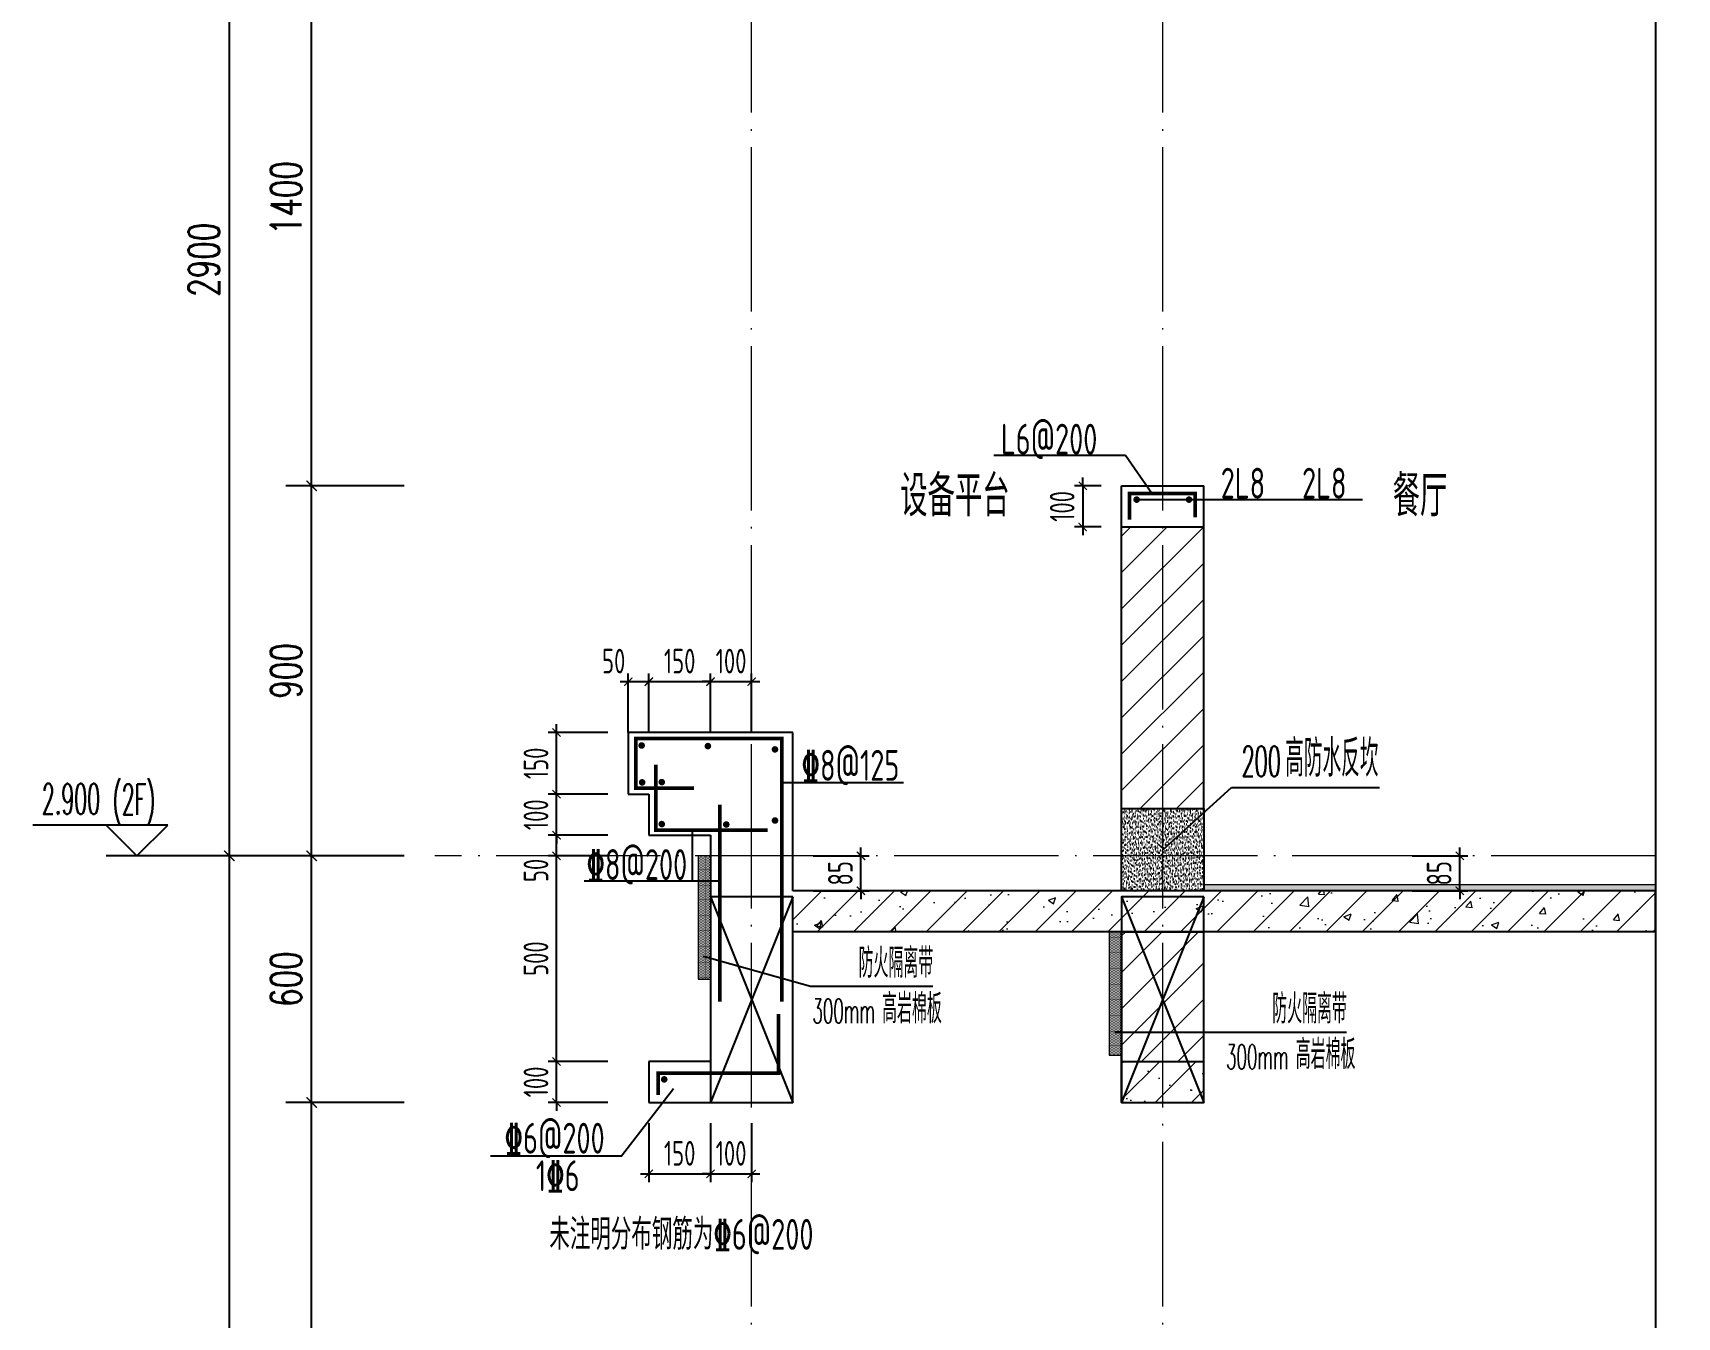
# Model space of a CAD drawing. Extents: x -1058961 to 23600, y -449123 to 2751847.
# Drawn here: x -32211 to -28212, y -31125 to -28001 of the extents above; entities that cross this region are included whole.
import ezdxf

# ---------------------------------------------------------------- set-up
doc = ezdxf.new("R2010")
doc.units = 0
doc.header["$LTSCALE"] = 1000
doc.linetypes.add('DOTE', pattern=[2.4200000000000004, 2, -0.2, 0.02, -0.2])
doc.layers.get('0').update_dxf_attribs({"linetype": 'CONTINUOUS'})
doc.layers.get('DEFPOINTS').update_dxf_attribs({"linetype": 'CONTINUOUS'})
for name, color, linetype in [('DIM', 2, 'CONTINUOUS'), ('DIM_ELEV', 3, 'CONTINUOUS'), ('DIM_IDEN', 67, 'CONTINUOUS'), ('DIM_SYMB', 3, 'CONTINUOUS'), ('PUB_DIM', 3, 'CONTINUOUS'), ('PUB_TEXT', 2, 'CONTINUOUS'), ('REIN', 6, 'CONTINUOUS'), ('S-大样-砼线', 7, 'CONTINUOUS'), ('S-引出线', 40, 'CONTINUOUS'), ('TEXT', 2, 'CONTINUOUS'), ('WALL', 5, 'CONTINUOUS'), ('立面-看线', 251, 'CONTINUOUS')]:
    doc.layers.add(name, color=color, linetype=linetype)
for name, color, linetype, lineweight in [('DOTE', 19, 'DOTE', 9), ('PUB_HATCH', 8, 'CONTINUOUS', 9), ('内粉刷', 37, 'CONTINUOUS', 9)]:
    doc.layers.add(name, color=color, linetype=linetype, lineweight=lineweight)
doc.styles.add('_TCH_DIM', font='SIMPLEX.shx', dxfattribs={"width": 0.7, "bigfont": 'GBCBIG.shx'})
doc.styles.add('_TCH_DIM_T3', font='SIMPLEX', dxfattribs={"width": 0.7058823529411765, "bigfont": 'GBCBIG'})
doc.styles.add('DIM_FONT_T3', font='SIMPLEX', dxfattribs={"width": 0.7058823529411765, "bigfont": 'GBCBIG'})
doc.styles.add('TSSD_DIMENSION', font='Tssdeng.shx', dxfattribs={"width": 0.7, "bigfont": 'tssdchn.shx'})
doc.styles.add('TSSD_REIN', font='tssdeng.shx', dxfattribs={"width": 0.7, "height": 300, "bigfont": 'tssdchn.shx'})
doc.styles.add('w', font='tssdeng.shx', dxfattribs={"width": 0.8, "bigfont": 'tssdchn.shx'})
doc.dimstyles.new('_TCH_ARCH&&25', dxfattribs={"dimtxt": 74.375, "dimasz": 25, "dimexe": 62.5, "dimexo": 75, "dimgap": 25, "dimtad": 1, "dimdec": 0, "dimzin": 0, "dimdsep": 46, "dimtxsty": '_TCH_DIM_T3', "dimblk": 'ARCHTICK', "dimcen": 0.09, "dimclrt": 7, "dimazin": 0, "dimtfac": 1, "dimtdec": 0, "dimtix": 1, "dimtmove": 2, "dimatfit": 3, "dimldrblk": 'ARCHTICK', "dimfxl": 0, "dimtolj": 1, "dimtzin": 0, "dimarcsym": 0})
doc.dimstyles.new('TSSD_20_20', dxfattribs={"dimtxt": 60, "dimasz": 20, "dimexe": 20, "dimexo": 50, "dimgap": 20, "dimtad": 1, "dimdec": 0, "dimzin": 0, "dimdsep": 46, "dimtxsty": 'TSSD_DIMENSION', "dimblk": 'ARCHTICK', "dimblk1": 'ARCHTICK', "dimblk2": 'ARCHTICK', "dimcen": 0, "dimdle": 20, "dimclrt": 7, "dimadec": 0, "dimazin": 0, "dimtfac": 1, "dimtdec": 0, "dimtix": 1, "dimtmove": 2, "dimatfit": 3, "dimfxl": 0, "dimtolj": 1, "dimtzin": 0, "dimarcsym": 0})
pattern_1 = [(45, (-668291.0864030174, 135584.7881318826), (-44.19419150182874, 44.19419150182875), [])]
pattern_2 = [(45, (-668291.0864030174, 135539.9102943825), (-44.19417382415921, 44.19417382415922), []), (49.99999999999999, (-668291.0864030174, 135539.9102943825), (179.3150456501884, -15.68803374564878), [18.75, -206.25]), (355, (-668291.0864030174, 135539.9102943825), (-34.68783340325, 188.048033425003), [15, -165]), (100.4514, (-668276.1434830175, 135538.6029593826), (144.6273454285054, 172.3598855152384), [15.9350475, -175.285528]), (46.18420000000002, (-668291.0864030174, 135589.9102943825), (266.8102621564111, -41.37975358225452), [28.12499999999996, -309.3749999999993]), (96.6356, (-668268.8522167674, 135586.4619676325), (233.6656763871758, 243.5294677251104), [23.902572, -262.92825]), (351.1842, (-668291.0864030174, 135589.9102943825), (233.6654862834068, 243.5296502313311), [22.5, -247.5]), (21, (-668266.0864030174, 135577.4102943825), (149.2267630296154, -100.6547226663347), [18.75, -206.25]), (326.0000000000001, (-668266.0864030174, 135577.4102943825), (60.82883298039543, 181.2875112617133), [15, -165]), (71.4514, (-668253.6508447673, 135569.0223928826), (210.0556571453725, 80.6326241774881), [15.9350475, -175.285528]), (37.50000000000001, (-668291.0864030174, 135539.9102943825), (3.039963829322667, 83.22346345782788), [0, -163, 0, -167.5, 0, -165.625]), (7.499999999999999, (-668291.0864030174, 135539.9102943825), (65.76738436053715, 98.60292797059006), [0, -95.5, 0, -159.25, 0, -63.125]), (327.5, (-668346.8364030174, 135539.9102943825), (133.4556090431022, -5.638717933594939), [0, -62.5, 0, -195, 0, -258.75]), (317.5, (-668371.8364030174, 135539.9102943825), (145.7965423355966, 25.02624558307943), [0, -81.25, 0, -129.5, 0, -183.75])]

# ---------------------------------------------------------------- blocks, each defined once
blk = doc.blocks.new('VDVDXAXFSFFX')
at = {"layer": 'PUB_HATCH'}
h = blk.add_hatch(dxfattribs=at)
h.set_pattern_fill('DOTS', color=251, scale=2, style=0)
h.set_pattern_definition([(0, (924712.4965232481, -148185.5928938247), (1.5875, 3.175), [0, -3.175])])
h.paths.add_polyline_path([(924682.496528509, -148185.5928938247), (924712.4965288265, -148185.5928938247), (924712.4965296196, -147935.5928918117), (924712.4965296126, -147885.5928918776), (924712.4965232481, -147885.5928918157), (924712.4965232481, -147885.5928938247), (924682.496528509, -147885.5928938247)])
at = {"layer": 'DIM_IDEN', "color": 5}
for p, q in [((924695.4944669578, -148129.2886519908), (924955.5658560492, -148202.8897275763)), ((924955.5658560492, -148202.8897275763), (925253.409062462, -148202.8897275763))]:
    blk.add_line(p, q, dxfattribs=at)
at = {"layer": 'PUB_HATCH', "color": 5}
blk.add_lwpolyline([(924712.4965232481, -147885.5928938247), (924682.496528509, -147885.5928938247), (924682.496528509, -148185.5928938247), (924712.4965232481, -148185.5928938247)], close=True, dxfattribs=at)
at = {"layer": 'PUB_TEXT', "style": 'DIM_FONT_T3', "width": 0.7058823529411765}
blk.add_text('防火隔离带', height=71.48936170212767, dxfattribs=at).set_placement((925072.609312775, -148181.8897275763))
at = {"layer": 'PUB_TEXT', "color": 5, "style": 'DIM_FONT_T3'}
for s, height, width, p in [('300mm', 59.5, 0.4982698961937717, (924960.3522060211, -148292.9097275763)), ('高岩棉板', 71.48936170212767, 0.7058823529411765, (925129.763970727, -148292.9097275763))]:
    blk.add_text(s, height=height, dxfattribs=dict(at, width=width)).set_placement(p)
blk = doc.blocks.new('A$C1F6240CC')
at = {"layer": 'PUB_HATCH'}
h = blk.add_hatch(dxfattribs=at)
h.set_pattern_fill('DOTS', color=251, scale=2, style=0)
h.set_pattern_definition([(0, (-1.955777406692505e-08, -299.9999999983702), (1.5875, 3.175), [0, -3.175])])
h.paths.add_polyline_path([(-29.99999475874938, -299.999999998312), (5.558831617236137e-06, -299.9999999983702), (6.351852789521217e-06, -49.99999798531644), (6.344867870211601e-06, 1.948734279721975e-06), (-1.955777406692505e-08, 2.010667230933905e-06), (-1.955777406692505e-08, 1.688022166490555e-09), (-29.99999475874938, 1.688022166490555e-09)])
at = {"layer": 'DIM_IDEN', "color": 5}
for p, q in [((-17.00205630995333, -243.6957581644529), (275.1374033376342, -243.6957581644529)), ((275.1374033376342, -243.6957581644529), (546.9959839678602, -243.6957581644529))]:
    blk.add_line(p, q, dxfattribs=at)
at = {"layer": 'PUB_HATCH', "color": 5}
blk.add_lwpolyline([(-1.955777406692505e-08, 1.629814505577087e-09), (-29.99999475874938, 1.629814505577087e-09), (-29.99999475874938, -299.9999999983702), (-1.955777406692505e-08, -299.9999999983702)], close=True, dxfattribs=at)
at = {"layer": 'PUB_TEXT', "style": 'DIM_FONT_T3', "width": 0.7058823529411765}
blk.add_text('防火隔离带', height=71.48936170212767, dxfattribs=at).set_placement((366.1962342807512, -222.6957581644529))
at = {"layer": 'PUB_TEXT', "color": 5, "style": 'DIM_FONT_T3'}
for s, height, width, p in [('300mm', 59.5, 0.4982698961937717, (253.9391275269252, -333.7157581644528)), ('高岩棉板', 71.48936170212767, 0.7058823529411765, (423.3508922328077, -333.7157581644528))]:
    blk.add_text(s, height=height, dxfattribs=dict(at, width=width)).set_placement(p)
blk = doc.blocks.new('_ArchTick')
at = {"color": 0, "linetype": 'ByBlock', "const_width": 0.15}
blk.add_lwpolyline([(-0.5, -0.5), (0.5, 0.5)], dxfattribs=at)
blk = doc.blocks.new('*D2367')
at = {"layer": 'DEFPOINTS', "color": 0}
for p in [(-30362.90854007297, -30003.12161310576), (-30196.94865498145, -30003.12161310576), (-30362.90854007297, -30088.12161294121)]:
    blk.add_point(p, dxfattribs=at)
at = {"layer": 'DIM', "color": 0, "lineweight": -2}
for p, q in [((-30196.94865498145, -30003.12161310576), (-30196.94865498145, -29983.12161310576)), ((-30312.90854007297, -30003.12161310576), (-30176.94865498145, -30003.12161310576)), ((-30196.94865498145, -30088.12161294121), (-30196.94865498145, -30003.12161310576)), ((-30312.90854007297, -30088.12161294121), (-30176.94865498145, -30088.12161294121)), ((-30196.94865498145, -30088.12161294121), (-30196.94865498145, -30108.12161294121))]:
    blk.add_line(p, q, dxfattribs=at)
at = {"layer": 'DIM', "color": 0, "lineweight": -2, "xscale": 20, "yscale": 20, "zscale": 20}
for p, rotation in [((-30196.94865498145, -30003.12161310576), 270), ((-30196.94865498145, -30088.12161294121), 90)]:
    blk.add_blockref('_ArchTick', p, dxfattribs=dict(at, rotation=rotation))
at = {"layer": 'DIM', "color": 7, "insert": (-30246.94865498144, -30045.62161302349), "char_height": 60, "attachment_point": 5, "rotation": 90, "style": 'TSSD_DIMENSION'}
blk.add_mtext('\\A1;85', dxfattribs=at)
blk = doc.blocks.new('*D2368')
at = {"layer": 'DEFPOINTS', "color": 0}
for p in [(-28906.60511813255, -30003.12163326179), (-28740.64523226838, -30003.12163326179), (-28906.60511813255, -30088.12160654849)]:
    blk.add_point(p, dxfattribs=at)
at = {"layer": 'DIM', "color": 0, "lineweight": -2}
for p, q in [((-28740.64523226838, -30003.12163326179), (-28740.64523226838, -29983.12163326179)), ((-28856.60511813255, -30003.12163326179), (-28720.64523226838, -30003.12163326179)), ((-28740.64523226838, -30088.12160654849), (-28740.64523226838, -30003.12163326179)), ((-28856.60511813255, -30088.12160654849), (-28720.64523226838, -30088.12160654849)), ((-28740.64523226838, -30088.12160654849), (-28740.64523226838, -30108.12160654849))]:
    blk.add_line(p, q, dxfattribs=at)
at = {"layer": 'DIM', "color": 0, "lineweight": -2, "xscale": 20, "yscale": 20, "zscale": 20}
for p, rotation in [((-28740.64523226838, -30003.12163326179), 270), ((-28740.64523226838, -30088.12160654849), 90)]:
    blk.add_blockref('_ArchTick', p, dxfattribs=dict(at, rotation=rotation))
at = {"layer": 'DIM', "color": 7, "insert": (-28790.64523226837, -30045.62161990515), "char_height": 60, "attachment_point": 5, "rotation": 90, "style": 'TSSD_DIMENSION'}
blk.add_mtext('\\A1;85', dxfattribs=at)
blk = doc.blocks.new('*D2374')
at = {"layer": 'DEFPOINTS', "color": 0}
for p in [(-30712.90846915916, -29579.41106051131), (-30762.90855926694, -29753.12175046257), (-30712.90846915916, -29753.12175046158)]:
    blk.add_point(p, dxfattribs=at)
at = {"layer": 'DIM', "color": 0, "lineweight": -2}
for p, q in [((-30782.90855926694, -29579.41106051131), (-30692.90846915916, -29579.41106051131)), ((-30762.90855926694, -29703.12175046257), (-30762.90855926694, -29559.41106051131)), ((-30712.90846915916, -29703.12175046158), (-30712.90846915916, -29559.41106051131))]:
    blk.add_line(p, q, dxfattribs=at)
at = {"layer": 'DIM', "color": 0, "lineweight": -2, "xscale": 20, "yscale": 20, "zscale": 20, "rotation": 180}
blk.add_blockref('_ArchTick', (-30762.90855926694, -29579.41106051131), dxfattribs=at)
at = {"layer": 'DIM', "color": 0, "lineweight": -2, "xscale": 20, "yscale": 20, "zscale": 20}
blk.add_blockref('_ArchTick', (-30712.90846915916, -29579.41106051131), dxfattribs=at)
at = {"layer": 'DIM', "color": 7, "insert": (-30798.37009772848, -29529.41106051131), "char_height": 60, "attachment_point": 5, "style": 'TSSD_DIMENSION'}
blk.add_mtext('\\A1;50', dxfattribs=at)
blk = doc.blocks.new('*D2375')
at = {"layer": 'DEFPOINTS', "color": 0}
for p in [(-30562.9084691297, -29579.41106050945), (-30712.90846915927, -29753.12175046158), (-30562.9084691297, -29753.12175045878)]:
    blk.add_point(p, dxfattribs=at)
at = {"layer": 'DIM', "color": 0, "lineweight": -2}
for p, q in [((-30732.90846915927, -29579.41106050945), (-30542.9084691297, -29579.41106050945)), ((-30712.90846915927, -29703.12175046158), (-30712.90846915927, -29559.41106050945)), ((-30562.9084691297, -29703.12175045878), (-30562.9084691297, -29559.41106050945))]:
    blk.add_line(p, q, dxfattribs=at)
at = {"layer": 'DIM', "color": 0, "lineweight": -2, "xscale": 20, "yscale": 20, "zscale": 20, "rotation": 180}
blk.add_blockref('_ArchTick', (-30712.90846915927, -29579.41106050945), dxfattribs=at)
at = {"layer": 'DIM', "color": 0, "lineweight": -2, "xscale": 20, "yscale": 20, "zscale": 20}
blk.add_blockref('_ArchTick', (-30562.9084691297, -29579.41106050945), dxfattribs=at)
at = {"layer": 'DIM', "color": 7, "insert": (-30637.90846914449, -29529.41106050945), "char_height": 60, "attachment_point": 5, "style": 'TSSD_DIMENSION'}
blk.add_mtext('\\A1;150', dxfattribs=at)
blk = doc.blocks.new('*D2376')
at = {"layer": 'DEFPOINTS', "color": 0}
for p in [(-30462.90847580729, -29579.41106050706), (-30562.9084691297, -29753.12175045878), (-30462.90847580729, -29753.12175045686)]:
    blk.add_point(p, dxfattribs=at)
at = {"layer": 'DIM', "color": 0, "lineweight": -2}
for p, q in [((-30562.9084691297, -29579.41106050706), (-30582.9084691297, -29579.41106050706)), ((-30562.9084691297, -29703.12175045878), (-30562.9084691297, -29559.41106050706)), ((-30562.9084691297, -29579.41106050706), (-30462.90847580729, -29579.41106050706)), ((-30462.90847580729, -29703.12175045686), (-30462.90847580729, -29559.41106050706)), ((-30462.90847580729, -29579.41106050706), (-30442.90847580729, -29579.41106050706))]:
    blk.add_line(p, q, dxfattribs=at)
at = {"layer": 'DIM', "color": 0, "lineweight": -2, "xscale": 20, "yscale": 20, "zscale": 20}
blk.add_blockref('_ArchTick', (-30562.9084691297, -29579.41106050706), dxfattribs=at)
at = {"layer": 'DIM', "color": 0, "lineweight": -2, "xscale": 20, "yscale": 20, "zscale": 20, "rotation": 180}
blk.add_blockref('_ArchTick', (-30462.90847580729, -29579.41106050706), dxfattribs=at)
at = {"layer": 'DIM', "color": 7, "insert": (-30512.90847246849, -29529.41106050706), "char_height": 60, "attachment_point": 5, "style": 'TSSD_DIMENSION'}
blk.add_mtext('\\A1;100', dxfattribs=at)
blk = doc.blocks.new('*D2377')
at = {"layer": 'DEFPOINTS', "color": 0}
for p in [(-30712.90827388573, -30603.12175045855), (-30562.90827388724, -30603.1217504614), (-30562.90827388724, -30776.83244041452)]:
    blk.add_point(p, dxfattribs=at)
at = {"layer": 'DIM', "color": 0, "lineweight": -2}
for p, q in [((-30712.90827388573, -30653.12175045855), (-30712.90827388573, -30796.83244041452)), ((-30562.90827388724, -30653.1217504614), (-30562.90827388724, -30796.83244041452)), ((-30732.90827388573, -30776.83244041452), (-30542.90827388724, -30776.83244041452))]:
    blk.add_line(p, q, dxfattribs=at)
at = {"layer": 'DIM', "color": 0, "lineweight": -2, "xscale": 20, "yscale": 20, "zscale": 20, "rotation": 180}
blk.add_blockref('_ArchTick', (-30712.90827388573, -30776.83244041452), dxfattribs=at)
at = {"layer": 'DIM', "color": 0, "lineweight": -2, "xscale": 20, "yscale": 20, "zscale": 20}
blk.add_blockref('_ArchTick', (-30562.90827388724, -30776.83244041452), dxfattribs=at)
at = {"layer": 'DIM', "color": 7, "insert": (-30637.90827388648, -30726.83244041452), "char_height": 60, "attachment_point": 5, "style": 'TSSD_DIMENSION'}
blk.add_mtext('\\A1;150', dxfattribs=at)
blk = doc.blocks.new('*D2378')
at = {"layer": 'DEFPOINTS', "color": 0}
for p in [(-30562.90827388712, -30603.1217504614), (-30462.90828056447, -30603.12175046332), (-30462.90828056447, -30776.83244041691)]:
    blk.add_point(p, dxfattribs=at)
at = {"layer": 'DIM', "color": 0, "lineweight": -2}
for p, q in [((-30562.90827388712, -30653.1217504614), (-30562.90827388712, -30796.83244041691)), ((-30462.90828056447, -30653.12175046332), (-30462.90828056447, -30796.83244041691)), ((-30562.90827388712, -30776.83244041691), (-30582.90827388712, -30776.83244041691)), ((-30562.90827388712, -30776.83244041691), (-30462.90828056447, -30776.83244041691)), ((-30462.90828056447, -30776.83244041691), (-30442.90828056447, -30776.83244041691))]:
    blk.add_line(p, q, dxfattribs=at)
at = {"layer": 'DIM', "color": 0, "lineweight": -2, "xscale": 20, "yscale": 20, "zscale": 20}
blk.add_blockref('_ArchTick', (-30562.90827388712, -30776.83244041691), dxfattribs=at)
at = {"layer": 'DIM', "color": 0, "lineweight": -2, "xscale": 20, "yscale": 20, "zscale": 20, "rotation": 180}
blk.add_blockref('_ArchTick', (-30462.90828056447, -30776.83244041691), dxfattribs=at)
at = {"layer": 'DIM', "color": 7, "insert": (-30512.9082772258, -30726.83244041691), "char_height": 60, "attachment_point": 5, "style": 'TSSD_DIMENSION'}
blk.add_mtext('\\A1;100', dxfattribs=at)
blk = doc.blocks.new('*D2379')
at = {"layer": 'DEFPOINTS', "color": 0}
for p in [(-30937.5193257163, -29703.12175046251), (-30762.90855926706, -29703.12175046251), (-30762.90855926706, -29853.12175046257)]:
    blk.add_point(p, dxfattribs=at)
at = {"layer": 'DIM', "color": 0, "lineweight": -2}
for p, q in [((-30812.90855926706, -29703.12175046251), (-30957.5193257163, -29703.12175046251)), ((-30937.5193257163, -29873.12175046257), (-30937.5193257163, -29683.12175046251)), ((-30812.90855926706, -29853.12175046257), (-30957.5193257163, -29853.12175046257))]:
    blk.add_line(p, q, dxfattribs=at)
at = {"layer": 'DIM', "color": 0, "lineweight": -2, "xscale": 20, "yscale": 20, "zscale": 20}
for p, rotation in [((-30937.5193257163, -29703.12175046251), 90), ((-30937.5193257163, -29853.12175046257), 270)]:
    blk.add_blockref('_ArchTick', p, dxfattribs=dict(at, rotation=rotation))
at = {"layer": 'DIM', "color": 7, "insert": (-30987.5193257163, -29778.12175046254), "char_height": 60, "attachment_point": 5, "rotation": 90, "style": 'TSSD_DIMENSION'}
blk.add_mtext('\\A1;150', dxfattribs=at)
blk = doc.blocks.new('*D2380')
at = {"layer": 'DEFPOINTS', "color": 0}
for p in [(-30937.5193257163, -29853.12175046257), (-30762.90855926706, -29853.12175046257), (-30762.90855926706, -29953.12175046257)]:
    blk.add_point(p, dxfattribs=at)
at = {"layer": 'DIM', "color": 0, "lineweight": -2}
for p, q in [((-30937.5193257163, -29853.12175046257), (-30937.5193257163, -29833.12175046257)), ((-30812.90855926706, -29853.12175046257), (-30957.5193257163, -29853.12175046257)), ((-30937.5193257163, -29953.12175046257), (-30937.5193257163, -29853.12175046257)), ((-30812.90855926706, -29953.12175046257), (-30957.5193257163, -29953.12175046257)), ((-30937.5193257163, -29953.12175046257), (-30937.5193257163, -29973.12175046257))]:
    blk.add_line(p, q, dxfattribs=at)
at = {"layer": 'DIM', "color": 0, "lineweight": -2, "xscale": 20, "yscale": 20, "zscale": 20}
for p, rotation in [((-30937.5193257163, -29853.12175046257), 270), ((-30937.5193257163, -29953.12175046257), 90)]:
    blk.add_blockref('_ArchTick', p, dxfattribs=dict(at, rotation=rotation))
at = {"layer": 'DIM', "color": 7, "insert": (-30987.5193257163, -29903.12175046257), "char_height": 60, "attachment_point": 5, "rotation": 90, "style": 'TSSD_DIMENSION'}
blk.add_mtext('\\A1;100', dxfattribs=at)
blk = doc.blocks.new('*D2381')
at = {"layer": 'DEFPOINTS', "color": 0}
for p in [(-30937.5193257163, -29953.12175046257), (-30762.90855926706, -29953.12175046257), (-30762.90855926706, -30003.12175046228)]:
    blk.add_point(p, dxfattribs=at)
at = {"layer": 'DIM', "color": 0, "lineweight": -2}
for p, q in [((-30812.90855926706, -29953.12175046257), (-30957.5193257163, -29953.12175046257)), ((-30937.5193257163, -30023.12175046228), (-30937.5193257163, -29933.12175046257)), ((-30812.90855926706, -30003.12175046228), (-30957.5193257163, -30003.12175046228))]:
    blk.add_line(p, q, dxfattribs=at)
at = {"layer": 'DIM', "color": 0, "lineweight": -2, "xscale": 20, "yscale": 20, "zscale": 20}
for p, rotation in [((-30937.5193257163, -29953.12175046257), 90), ((-30937.5193257163, -30003.12175046228), 270)]:
    blk.add_blockref('_ArchTick', p, dxfattribs=dict(at, rotation=rotation))
at = {"layer": 'DIM', "color": 7, "insert": (-30987.5193257163, -30038.58328892382), "char_height": 60, "attachment_point": 5, "rotation": 90, "style": 'TSSD_DIMENSION'}
blk.add_mtext('\\A1;50', dxfattribs=at)
blk = doc.blocks.new('*D2382')
at = {"layer": 'DEFPOINTS', "color": 0}
for p in [(-30937.5193257163, -30003.12175046228), (-30762.90855926706, -30003.12175046228), (-30762.90855926706, -30503.12175046222)]:
    blk.add_point(p, dxfattribs=at)
at = {"layer": 'DIM', "color": 0, "lineweight": -2}
for p, q in [((-30937.5193257163, -30523.12175046222), (-30937.5193257163, -29983.12175046228)), ((-30812.90855926706, -30003.12175046228), (-30957.5193257163, -30003.12175046228)), ((-30812.90855926706, -30503.12175046222), (-30957.5193257163, -30503.12175046222))]:
    blk.add_line(p, q, dxfattribs=at)
at = {"layer": 'DIM', "color": 0, "lineweight": -2, "xscale": 20, "yscale": 20, "zscale": 20}
for p, rotation in [((-30937.5193257163, -30003.12175046228), 90), ((-30937.5193257163, -30503.12175046222), 270)]:
    blk.add_blockref('_ArchTick', p, dxfattribs=dict(at, rotation=rotation))
at = {"layer": 'DIM', "color": 7, "insert": (-30987.5193257163, -30253.12175046225), "char_height": 60, "attachment_point": 5, "rotation": 90, "style": 'TSSD_DIMENSION'}
blk.add_mtext('\\A1;500', dxfattribs=at)
blk = doc.blocks.new('*D2383')
at = {"layer": 'DEFPOINTS', "color": 0}
for p in [(-30937.5193257163, -30503.12175046222), (-30762.90855926706, -30503.12175046222), (-30762.90855926706, -30603.12175046216)]:
    blk.add_point(p, dxfattribs=at)
at = {"layer": 'DIM', "color": 0, "lineweight": -2}
for p, q in [((-30812.90855926706, -30503.12175046222), (-30957.5193257163, -30503.12175046222)), ((-30937.5193257163, -30503.12175046222), (-30937.5193257163, -30483.12175046222)), ((-30937.5193257163, -30603.12175046216), (-30937.5193257163, -30503.12175046222)), ((-30812.90855926706, -30603.12175046216), (-30957.5193257163, -30603.12175046216)), ((-30937.5193257163, -30603.12175046216), (-30937.5193257163, -30623.12175046216))]:
    blk.add_line(p, q, dxfattribs=at)
at = {"layer": 'DIM', "color": 0, "lineweight": -2, "xscale": 20, "yscale": 20, "zscale": 20}
for p, rotation in [((-30937.5193257163, -30503.12175046222), 270), ((-30937.5193257163, -30603.12175046216), 90)]:
    blk.add_blockref('_ArchTick', p, dxfattribs=dict(at, rotation=rotation))
at = {"layer": 'DIM', "color": 7, "insert": (-30987.5193257163, -30553.12175046219), "char_height": 60, "attachment_point": 5, "rotation": 90, "style": 'TSSD_DIMENSION'}
blk.add_mtext('\\A1;100', dxfattribs=at)
blk = doc.blocks.new('*D2399')
at = {"layer": 'DEFPOINTS', "color": 0}
for p in [(-31533.10269717441, -30603.12175046204), (-31233.10269715369, -30603.12175046204), (-31233.10269715369, -32003.12161294161)]:
    blk.add_point(p, dxfattribs=at)
at = {"layer": 'PUB_DIM', "color": 0, "lineweight": -2}
for p, q in [((-31308.10269715369, -30603.12175046204), (-31595.60269717441, -30603.12175046204)), ((-31533.10269717441, -32003.12161294161), (-31533.10269717441, -30603.12175046204)), ((-31308.10269715369, -32003.12161294161), (-31595.60269717441, -32003.12161294161))]:
    blk.add_line(p, q, dxfattribs=at)
at = {"layer": 'PUB_DIM', "color": 0, "lineweight": -2, "xscale": 25, "yscale": 25, "zscale": 25}
for p, rotation in [((-31533.10269717441, -30603.12175046204), 90), ((-31533.10269717441, -32003.12161294161), 270)]:
    blk.add_blockref('_ArchTick', p, dxfattribs=dict(at, rotation=rotation))
at = {"layer": 'PUB_DIM', "color": 7, "insert": (-31595.29019717441, -31303.12168170183), "char_height": 74.375, "attachment_point": 5, "rotation": 90, "style": '_TCH_DIM_T3'}
blk.add_mtext('\\A1;1400', dxfattribs=at)
blk = doc.blocks.new('*D2400')
at = {"layer": 'DEFPOINTS', "color": 0}
for p in [(-31533.10269717441, -30003.12175046239), (-31233.10269715369, -30003.12175046239), (-31233.10269715369, -30603.12175046204)]:
    blk.add_point(p, dxfattribs=at)
at = {"layer": 'PUB_DIM', "color": 0, "lineweight": -2}
for p, q in [((-31308.10269715369, -30003.12175046239), (-31595.60269717441, -30003.12175046239)), ((-31533.10269717441, -30603.12175046204), (-31533.10269717441, -30003.12175046239)), ((-31308.10269715369, -30603.12175046204), (-31595.60269717441, -30603.12175046204))]:
    blk.add_line(p, q, dxfattribs=at)
at = {"layer": 'PUB_DIM', "color": 0, "lineweight": -2, "xscale": 25, "yscale": 25, "zscale": 25}
for p, rotation in [((-31533.10269717441, -30003.12175046239), 90), ((-31533.10269717441, -30603.12175046204), 270)]:
    blk.add_blockref('_ArchTick', p, dxfattribs=dict(at, rotation=rotation))
at = {"layer": 'PUB_DIM', "color": 7, "insert": (-31595.29019717441, -30303.12175046222), "char_height": 74.375, "attachment_point": 5, "rotation": 90, "style": '_TCH_DIM_T3'}
blk.add_mtext('\\A1;600', dxfattribs=at)
blk = doc.blocks.new('*D2401')
at = {"layer": 'DEFPOINTS', "color": 0}
for p in [(-31533.10269717441, -29103.12161294161), (-31233.10269715369, -29103.12161294161), (-31233.10269715369, -30003.12175046239)]:
    blk.add_point(p, dxfattribs=at)
at = {"layer": 'PUB_DIM', "color": 0, "lineweight": -2}
for p, q in [((-31308.10269715369, -29103.12161294161), (-31595.60269717441, -29103.12161294161)), ((-31533.10269717441, -30003.12175046239), (-31533.10269717441, -29103.12161294161)), ((-31308.10269715369, -30003.12175046239), (-31595.60269717441, -30003.12175046239))]:
    blk.add_line(p, q, dxfattribs=at)
at = {"layer": 'PUB_DIM', "color": 0, "lineweight": -2, "xscale": 25, "yscale": 25, "zscale": 25}
for p, rotation in [((-31533.10269717441, -29103.12161294161), 90), ((-31533.10269717441, -30003.12175046239), 270)]:
    blk.add_blockref('_ArchTick', p, dxfattribs=dict(at, rotation=rotation))
at = {"layer": 'PUB_DIM', "color": 7, "insert": (-31595.29019717441, -29553.12168170201), "char_height": 74.375, "attachment_point": 5, "rotation": 90, "style": '_TCH_DIM_T3'}
blk.add_mtext('\\A1;900', dxfattribs=at)
blk = doc.blocks.new('*D2402')
at = {"layer": 'DEFPOINTS', "color": 0}
for p in [(-31533.10269717441, -27703.12175046204), (-31233.10269715369, -27703.12175046204), (-31233.10269715369, -29103.12161294161)]:
    blk.add_point(p, dxfattribs=at)
at = {"layer": 'PUB_DIM', "color": 0, "lineweight": -2}
for p, q in [((-31308.10269715369, -27703.12175046204), (-31595.60269717441, -27703.12175046204)), ((-31533.10269717441, -29103.12161294161), (-31533.10269717441, -27703.12175046204)), ((-31308.10269715369, -29103.12161294161), (-31595.60269717441, -29103.12161294161))]:
    blk.add_line(p, q, dxfattribs=at)
at = {"layer": 'PUB_DIM', "color": 0, "lineweight": -2, "xscale": 25, "yscale": 25, "zscale": 25}
for p, rotation in [((-31533.10269717441, -27703.12175046204), 90), ((-31533.10269717441, -29103.12161294161), 270)]:
    blk.add_blockref('_ArchTick', p, dxfattribs=dict(at, rotation=rotation))
at = {"layer": 'PUB_DIM', "color": 7, "insert": (-31595.29019717441, -28403.12168170183), "char_height": 74.375, "attachment_point": 5, "rotation": 90, "style": '_TCH_DIM_T3'}
blk.add_mtext('\\A1;1400', dxfattribs=at)
blk = doc.blocks.new('*D2418')
at = {"layer": 'DEFPOINTS', "color": 0}
for p in [(-31733.1026971793, -30003.12175046239), (-31233.10269715416, -30003.12175046239), (-31233.10269715416, -32903.12175046239)]:
    blk.add_point(p, dxfattribs=at)
at = {"layer": 'PUB_DIM', "color": 0, "lineweight": -2}
for p, q in [((-31308.10269715416, -30003.12175046239), (-31795.6026971793, -30003.12175046239)), ((-31733.1026971793, -32903.12175046239), (-31733.1026971793, -30003.12175046239)), ((-31308.10269715416, -32903.12175046239), (-31795.6026971793, -32903.12175046239))]:
    blk.add_line(p, q, dxfattribs=at)
at = {"layer": 'PUB_DIM', "color": 0, "lineweight": -2, "xscale": 25, "yscale": 25, "zscale": 25}
for p, rotation in [((-31733.1026971793, -30003.12175046239), 90), ((-31733.1026971793, -32903.12175046239), 270)]:
    blk.add_blockref('_ArchTick', p, dxfattribs=dict(at, rotation=rotation))
at = {"layer": 'PUB_DIM', "color": 7, "insert": (-31795.2901971793, -31453.1217504624), "char_height": 74.375, "attachment_point": 5, "rotation": 90, "style": '_TCH_DIM_T3'}
blk.add_mtext('\\A1;2900', dxfattribs=at)
blk = doc.blocks.new('*D2419')
at = {"layer": 'DEFPOINTS', "color": 0}
for p in [(-31733.1026971793, -27103.12175046239), (-31233.10269715416, -27103.12175046239), (-31233.10269715416, -30003.12175046239)]:
    blk.add_point(p, dxfattribs=at)
at = {"layer": 'PUB_DIM', "color": 0, "lineweight": -2}
for p, q in [((-31308.10269715416, -27103.12175046239), (-31795.6026971793, -27103.12175046239)), ((-31733.1026971793, -30003.12175046239), (-31733.1026971793, -27103.12175046239)), ((-31308.10269715416, -30003.12175046239), (-31795.6026971793, -30003.12175046239))]:
    blk.add_line(p, q, dxfattribs=at)
at = {"layer": 'PUB_DIM', "color": 0, "lineweight": -2, "xscale": 25, "yscale": 25, "zscale": 25}
for p, rotation in [((-31733.1026971793, -27103.12175046239), 90), ((-31733.1026971793, -30003.12175046239), 270)]:
    blk.add_blockref('_ArchTick', p, dxfattribs=dict(at, rotation=rotation))
at = {"layer": 'PUB_DIM', "color": 7, "insert": (-31795.2901971793, -28553.1217504624), "char_height": 74.375, "attachment_point": 5, "rotation": 90, "style": '_TCH_DIM_T3'}
blk.add_mtext('\\A1;2900', dxfattribs=at)
blk = doc.blocks.new('20210809.02283206')
at = {"layer": 'REIN', "const_width": 9}
blk.add_lwpolyline([(87484.17413905729, 66580.93723980524), (87484.17413905729, 66644.7473179046), (87644.05902665015, 66644.7473179046), (87644.05902665015, 66586.78243779903)], dxfattribs=at)
at = {"layer": 'REIN', "const_width": 8}
for points in [[(87497.66146427253, 66629.68552062381, 1), (87505.66146427253, 66629.68552062381, 1)], [(87625.09821334062, 66629.68552062381, 1), (87633.09821334062, 66629.68552062381, 1)]]:
    blk.add_lwpolyline(points, format="xyb", close=True, dxfattribs=at)
at = {"layer": 'S-引出线'}
for p, q in [((87474.5888281595, 66737.00278282212), (87154.50981688779, 66737.00278282212)), ((87538.80876634456, 66644.7473179046), (87474.5888281595, 66737.00278282212)), ((87501.66146427253, 66629.68552062381), (88051.0763514862, 66629.68552062381))]:
    blk.add_line(p, q, dxfattribs=at)
at = {"layer": 'TEXT', "style": 'w', "width": 0.7}
for s, p in [('L6@200', (87171.47256206069, 66739.17247021152)), ('2L8', (87903.94640226947, 66632.06966891466))]:
    blk.add_text(s, height=75, rotation=1.867629851175362e-07, dxfattribs=at).set_placement(p)
blk = doc.blocks.new('A$C696610E5')
at = {"layer": 'REIN', "const_width": 9}
for points in [[(494.509790064767, 974.7257854625932), (353.2976836580783, 974.7257854625932), (353.2976836580783, 1094.985582859663), (708.3287663660012, 1094.985582859663), (708.3287663660012, 454.9217226114124)], [(401.6353541486897, 1031.683887465857), (401.6353541486897, 872.6115356116788), (673.8797542294487, 872.6115356116788)], [(557.8394778273068, 933.9868763727718), (557.8394778273068, 454.9217226114124)]]:
    blk.add_lwpolyline(points, dxfattribs=at)
at = {"layer": 'REIN', "const_width": 8}
for points in [[(363.4237561263144, 1078.319648156874, 1), (371.4237561263144, 1078.319648156874, 1)], [(524.5462573827244, 1076.877613991499, 1), (532.5462573827244, 1076.877613991499, 1)], [(687.691048192326, 1068.733111102658, 1), (695.691048192326, 1068.733111102658, 1)], [(364.5459516532719, 988.5857456214726, 1), (372.5459516532719, 988.5857456214726, 1)], [(412.3416766035371, 989.1865931907669, 1), (420.3416766035371, 989.1865931907669, 1)], [(412.3416766035371, 887.0723433398525, 1), (420.3416766035371, 887.0723433398525, 1)], [(569.1502675772645, 886.0968876407132, 1), (577.1502675772645, 886.0968876407132, 1)], [(687.691048192326, 895.7309673416312, 1), (695.691048192326, 895.7309673416312, 1)], [(418.3335837004706, 266.0728377097403, 1), (426.3335837004706, 266.0728377097403, 1)]]:
    blk.add_lwpolyline(points, format="xyb", close=True, dxfattribs=at)
at = {"layer": 'REIN'}
blk.add_lwpolyline([(407.6962873237208, 227.9368133810931, 9, 9, 0), (407.6962873237208, 280.8972348045208, 9, 9, 0), (700.0779394982383, 280.8972348045208, 9, 9, 0), (700.0779394982383, 425.2837667731219, 9, 9, 0)], format="xyseb", dxfattribs=at)
at = {"layer": 'S-大样-砼线'}
for p, q in [((534.9040304459631, 709.8516199543374), (734.9040294354782, 209.8440195930889)), ((734.9069771897048, 709.8516199523001), (534.9069785606116, 209.844019583601))]:
    blk.add_line(p, q, dxfattribs=at)
blk.add_lwpolyline([(734.9040363086388, 709.8516199485748), (534.9040304459631, 709.8516199485748), (534.9040306201205, 209.8440195873263), (734.9040364818648, 209.8440195873263)], close=True, dxfattribs=at)
at = {"layer": 'S-引出线'}
for p, q in [((704.1631958922371, 988.4597291483078), (1004.297492629848, 988.4597291483078)), ((490.5750032179058, 872.6115356116788), (490.5750032179058, 748.9157818023814)), ((227.2092979103327, 748.9157818023814), (561.0946904830635, 748.9157818023814))]:
    blk.add_line(p, q, dxfattribs=at)
blk.add_lwpolyline([(445.2543249456212, 242.7062188587734), (318.5882805185392, 79.6132992474013), (-0.001608953811228275, 79.6132992474013)], dxfattribs=at)
at = {"layer": 'TEXT', "style": 'TSSD_REIN', "width": 0.7}
for s, p in [('%%1328@125', (756.2409710646607, 992.5684979612124)), ('%%1328@200', (233.1230397964828, 751.0794697510428)), ('%%1326@200', (33.92213285947219, 85.49364312767284)), ('1%%1326', (110.1237758682109, -5.770403678005096)), ('未注明分布钢筋为%%1326@200', (142.7750935829245, -148.4006670246017))]:
    blk.add_text(s, height=75, rotation=1.867629851175362e-07, dxfattribs=at).set_placement(p)
blk = doc.blocks.new('*D1430')
at = {"layer": 'DEFPOINTS', "color": 0}
for p in [(-29562.90854007436, -29103.1216129415), (-29657.5516421824, -29203.1216129415), (-29562.90854007436, -29203.1216129415)]:
    blk.add_point(p, dxfattribs=at)
at = {"layer": 'DIM', "color": 0, "lineweight": -2}
for p, q in [((-29612.90854007436, -29103.1216129415), (-29677.5516421824, -29103.1216129415)), ((-29657.5516421824, -29103.1216129415), (-29657.5516421824, -29083.1216129415)), ((-29657.5516421824, -29103.1216129415), (-29657.5516421824, -29203.1216129415)), ((-29612.90854007436, -29203.1216129415), (-29677.5516421824, -29203.1216129415)), ((-29657.5516421824, -29203.1216129415), (-29657.5516421824, -29223.1216129415))]:
    blk.add_line(p, q, dxfattribs=at)
at = {"layer": 'DIM', "color": 0, "lineweight": -2, "xscale": 20, "yscale": 20, "zscale": 20}
for p, rotation in [((-29657.5516421824, -29103.1216129415), 270), ((-29657.5516421824, -29203.1216129415), 90)]:
    blk.add_blockref('_ArchTick', p, dxfattribs=dict(at, rotation=rotation))
at = {"layer": 'DIM', "color": 7, "insert": (-29707.55164218239, -29153.1216129415), "char_height": 60, "attachment_point": 5, "rotation": 90, "style": 'TSSD_DIMENSION'}
blk.add_mtext('\\A1;100', dxfattribs=at)
blk = doc.blocks.new('20210809.03330803')
at = {"layer": 'REIN', "const_width": 9}
blk.add_lwpolyline([(87484.17413905729, 67998.76797429193), (87484.17413905729, 68062.5780523913), (87644.05902665015, 68062.5780523913), (87644.05902665015, 68004.61317228572)], dxfattribs=at)
at = {"layer": 'REIN', "const_width": 8}
for points in [[(87497.66146427253, 68047.5162551105, 1), (87505.66146427253, 68047.5162551105, 1)], [(87625.09821334062, 68047.5162551105, 1), (87633.09821334062, 68047.5162551105, 1)]]:
    blk.add_lwpolyline(points, format="xyb", close=True, dxfattribs=at)
at = {"layer": 'S-大样-砼线'}
for p, q in [((87465.18278815364, 67080.94484017597), (87665.18278714316, 66580.93723981472)), ((87665.18573489739, 67080.94484017394), (87465.1857362683, 66580.93723980524))]:
    blk.add_line(p, q, dxfattribs=at)
blk.add_lwpolyline([(87665.18279401632, 67080.94484017021), (87465.18278815364, 67080.94484017021), (87465.1827883278, 66580.93723980896), (87665.18279418955, 66580.93723980896)], close=True, dxfattribs=at)
at = {"layer": 'S-引出线'}
for p, q in [((87474.5888281595, 68154.83351730881), (87154.50981688779, 68154.83351730881)), ((87538.80876634456, 68062.5780523913), (87474.5888281595, 68154.83351730881)), ((87501.66146427253, 68047.5162551105), (87853.2882327484, 68047.5162551105))]:
    blk.add_line(p, q, dxfattribs=at)
at = {"layer": 'TEXT', "style": 'w', "width": 0.7}
for s, p in [('L6@200', (87171.47256206069, 68157.00320469821)), ('2L8', (87706.15828353167, 68049.90040340135))]:
    blk.add_text(s, height=75, rotation=1.867629851175362e-07, dxfattribs=at).set_placement(p)

msp = doc.modelspace()

# ---------------------------------------------------------------- hatches: boundary and pattern name
at = {"layer": 'PUB_HATCH'}
h = msp.add_hatch(dxfattribs=at)
h.set_pattern_fill('普通砖', color=256, scale=25, style=0)
h.set_pattern_definition(pattern_1)
h.paths.add_polyline_path([(-29362.90854689211, -29888.12161293975), (-29362.90854689211, -29203.12161294109), (-29562.90854689211, -29203.12161294109), (-29562.90854689211, -29888.12161293975)])
h = msp.add_hatch(dxfattribs=at)
h.set_pattern_fill('钢筋混凝土', color=256, scale=25, style=0)
h.set_pattern_definition(pattern_2)
h.paths.add_polyline_path([(-30362.9085400739, -30088.12161294121), (-30362.9085400739, -30188.12161294121), (-28264.38362084772, -30188.12161293917), (-28264.38362084783, -30088.12161293917)])
h = msp.add_hatch(dxfattribs=at)
h.set_pattern_fill('普通砖', color=256, scale=25, style=0)
h.set_pattern_definition(pattern_1)
h.paths.add_polyline_path([(-29562.90854555985, -30503.12164178566), (-29362.90854555985, -30503.12164854497), (-29362.90853491391, -30188.12164984702), (-29562.90853491391, -30188.12164308771)])
h = msp.add_hatch(dxfattribs=at)
h.set_pattern_fill('钢筋混凝土', color=256, scale=25, style=0)
h.set_pattern_definition(pattern_2)
h.paths.add_polyline_path([(-29362.90854688373, -30603.12164781307), (-29362.90854555985, -30503.12164516526), (-29562.90854555985, -30503.12164251751), (-29562.90854688373, -30603.12164516532)])
at = {"layer": '立面-看线'}
h = msp.add_hatch(dxfattribs=at)
h.set_pattern_fill('碎沙', color=256, scale=4)
h.set_pattern_definition([(37.50000000000001, (-830616.1481907616, -415450.0740726591), (-0.32000625919681, 9.788264746586847), [0, -7.7216, 0, -8.636000000000001, 0, -8.255]), (7.499999999999999, (-830616.1481907616, -415450.0740726591), (8.990465662760052, 14.33650201136708), [0, -4.1656, 0, -6.9596, 0, -2.667]), (327.5, (-830622.3965907616, -415450.0740726591), (15.81984740482916, 0.028743693570914), [0, -2.54, 0, -9.144, 0, -11.938]), (317.5, (-830622.3965907616, -415450.0740726591), (15.27112904944595, 4.458586465144325), [0, -1.27, 0, -5.9944, 0, -6.858])])
h.paths.add_polyline_path([(-29562.90854013537, -30088.12161302532), (-29362.9085400739, -30088.12161336164), (-29362.90854004316, -29888.12161319621), (-29562.90854010463, -29888.12161268329)])
h = msp.add_hatch(dxfattribs=at)
h.set_pattern_fill('HONEY', color=256, scale=7)
h.set_pattern_definition([(0, (-830712.1776790036, -415450.074030849), (16.66875, 9.623705), [11.1125, -22.225]), (120, (-830712.1776790036, -415450.074030849), (-16.66874800852732, 9.623708449331868), [11.11249999999994, -22.22499999999988]), (59.99999999999999, (-830712.1776790036, -415450.074030849), (1.991472681428519e-06, 19.24741344933186), [-22.225, 11.1125])])
h.paths.add_polyline_path([(-28264.38362079172, -30073.12157105678), (-29362.90854014212, -30073.12157110975), (-29362.90854014212, -30088.12157112896), (-28264.38362079172, -30088.12157112884)])

# ---------------------------------------------------------------- linework, layer by layer
at = {"layer": 'DIM_ELEV', "color": 1}
for p, q in [((-31883.10269718023, -29928.12175046239), (-32211.10269718023, -29928.12175046239)), ((-31958.10269718023, -30003.12175046239), (-32033.10269718023, -29928.12175046239)), ((-31958.10269718023, -30003.12175046239), (-31883.10269718023, -29928.12175046239)), ((-31533.10269717453, -30003.12175046239), (-32033.10269718023, -30003.12175046239))]:
    msp.add_line(p, q, dxfattribs=at)
at = {"layer": 'DIM_IDEN'}
for p, q in [((-29462.90828166052, -29988.12150954572), (-29296.0973664535, -29836.60401514982)), ((-29296.0973664535, -29836.60401514982), (-28935.92085484846, -29836.60401514982))]:
    msp.add_line(p, q, dxfattribs=at)
at = {"layer": 'DIM_SYMB'}
msp.add_lwpolyline([(-28264.38362084713, -14983.12174741004), (-28264.3836208476, -24614.9978937392), (-28211.8836208476, -24634.10633103817), (-28316.8836208476, -24652.62066401256), (-28264.3836208476, -24671.2478937392), (-28264.38362084806, -34303.12404006842)], dxfattribs=at)
at = {"layer": 'DOTE', "color": 1, "linetype": 'DOTE', "ltscale": 0.2}
for p, q in [((-30462.9085400739, -34003.12404006842), (-30462.9085400739, -14403.12175133181)), ((-29462.9085400739, -34003.12404006842), (-29462.90854007413, -14403.12175135975)), ((-28264.38362084783, -30003.12175046239), (-31233.10269715369, -30003.12175046239))]:
    msp.add_line(p, q, dxfattribs=at)
at = {"layer": 'PUB_HATCH', "color": 215}
msp.add_line((-29362.90854014212, -30073.1215711098), (-28264.38362079172, -30073.12157102634), dxfattribs=at)
at = {"layer": 'WALL'}
for p, q in [((-29562.90854018752, -29203.12161294109), (-29562.90854018752, -29103.12161294109)), ((-29562.90854018752, -29103.12161294109), (-29362.90854018752, -29103.12161294109)), ((-29362.90854018752, -29203.12161294109), (-29362.90854018752, -29103.12161294109)), ((-29562.90854689211, -29888.12161293975), (-29562.90854689211, -29203.12161294109)), ((-29562.90854018752, -29203.12161294109), (-29362.90854018752, -29203.12161294109)), ((-29362.90854689211, -29888.12161293975), (-29362.90854689211, -29203.12161294109)), ((-30362.9085400739, -29703.12175046251), (-30762.90855926706, -29703.12175046251)), ((-30762.90855926706, -29703.12175046251), (-30762.90855926706, -29853.12175046251)), ((-30362.90854006843, -30088.12161293975), (-30362.9085400739, -29703.12175046251)), ((-30762.90855926706, -29853.12175046251), (-30712.90855926706, -29853.12175046251)), ((-30712.90855926706, -29853.12175046251), (-30712.90855926706, -29953.12175046251)), ((-29562.90854689211, -29888.12161293975), (-29362.90854689211, -29888.12161293975)), ((-30712.90855926706, -29953.12175046251), (-30562.90855926706, -29953.12175046251)), ((-30562.90855926706, -29953.12175046251), (-30562.90827388561, -30503.12175046216)), ((-28264.38362084783, -30088.12161293917), (-30362.90854006843, -30088.12161294377)), ((-28264.38362084772, -30188.12161293917), (-28264.38362084783, -30088.12161293917)), ((-30362.9085400739, -30603.12175046216), (-30362.90854006843, -30188.12161294773)), ((-28264.38362084772, -30188.12161293917), (-30362.90854006843, -30188.12161293934)), ((-29562.90854555985, -30503.12164178566), (-29562.90853491391, -30188.12164308771)), ((-29562.90853491391, -30188.12164308771), (-29362.90853491391, -30188.12164984702)), ((-29362.90854555985, -30503.12164854497), (-29362.90853491391, -30188.12164984702)), ((-30562.90827388561, -30503.12175046216), (-30712.90827388561, -30503.12175046216)), ((-30712.90827388561, -30503.12175046216), (-30712.90827388561, -30603.12175046216)), ((-29562.90854688373, -30603.12164516532), (-29562.90854555985, -30503.12164251751)), ((-29562.90854555985, -30503.12164251751), (-29362.90854555985, -30503.12164516526)), ((-29362.90854688373, -30603.12164781307), (-29362.90854555985, -30503.12164516526)), ((-30712.90827388561, -30603.12175046216), (-30362.9085400739, -30603.12175046216)), ((-29562.90854688373, -30603.12164516532), (-29362.90854688373, -30603.12164781307))]:
    msp.add_line(p, q, dxfattribs=at)
msp.add_lwpolyline([(-29562.90854014189, -29888.12161293975), (-29362.90854000591, -29888.12161293975), (-29362.90854000591, -30088.12161293975), (-29562.90854014189, -30088.12161293975)], close=True, dxfattribs=at)

# ---------------------------------------------------------------- block references
for name, p in [('VDVDXAXFSFFX', (-955275.4049585797, 117882.4714086716)), ('A$C1F6240CC', (-29562.90853491391, -30188.12180011068))]:
    msp.add_blockref(name, p)
at = {"layer": 'REIN'}
msp.add_blockref('20210809.02283206', (-117028.0913341489, -95766.23597806948), dxfattribs=at)
at = {"layer": 'S-大样-砼线'}
msp.add_blockref('20210809.03330803', (-117028.0913340357, -97184.05911151937), dxfattribs=at)
at = {"layer": '内粉刷'}
msp.add_blockref('A$C696610E5', (-31097.81256950891, -30812.96577004989), dxfattribs=at)

# ---------------------------------------------------------------- texts
at = {"layer": 'PUB_TEXT'}
for s, height, style, width, p in [('设备平台', 100, 'TSSD_REIN', 0.7, (-30101.40084924514, -29177.49863762705)), ('餐厅', 100, 'TSSD_REIN', 0.7, (-28903.69044495153, -29177.49865496933)), ('高防水反坎', 89.36170212765958, 'DIM_FONT_T3', 0.7058823529411765, (-29165.20589865313, -29810.35401514982)), ('200', 74.375, 'DIM_FONT_T3', 0.4982698961937717, (-29271.08825159434, -29810.35401514982))]:
    msp.add_text(s, height=height, dxfattribs=dict(at, style=style, width=width)).set_placement(p)
at = {"layer": 'PUB_TEXT', "color": 1, "style": '_TCH_DIM', "width": 0.4941176470588236}
for s, p in [('2.900', (-32189.20269718021, -29901.87175046239)), ('(2F)', (-32017.05269718019, -29903.09675046237))]:
    msp.add_text(s, height=74.375, dxfattribs=at).set_placement(p)

# ---------------------------------------------------------------- dimensions: what is measured, and where the dimension line sits
at = {"layer": 'DIM'}
dim = msp.add_linear_dim(base=(-29657.5516421824, -29203.1216129415), p1=(-29562.90854007436, -29103.1216129415), p2=(-29562.90854007436, -29203.1216129415), angle=90, dimstyle='TSSD_20_20', dxfattribs=at)
dim.commit()
dim.dimension.update_dxf_attribs({"geometry": '*D1430', "text_midpoint": (-29707.55164218239, -29153.1216129415)})
for base, p1, p2, angle, picture, middle in [((-30712.90846915916, -29579.41106051131), (-30762.90855926694, -29753.12175046257), (-30712.90846915916, -29753.12175046158), 1.133916080434681e-09, '*D2374', (-30798.37009772848, -29529.41106051131)), ((-30937.5193257163, -29953.12175046257), (-30762.90855926706, -30003.12175046228), (-30762.90855926706, -29953.12175046257), 90, '*D2381', (-30987.5193257163, -30038.58328892382))]:
    dim = msp.add_linear_dim(base=base, p1=p1, p2=p2, angle=angle, dimstyle='TSSD_20_20', dxfattribs=at)
    dim.commit()
    dim.dimension.update_dxf_attribs({"geometry": picture, "text_midpoint": middle, "dimtype": 161})
for p1, p2, distance, picture, middle in [((-30712.90846915927, -29753.12175046158), (-30562.9084691297, -29753.12175045878), 173.71068994933012, '*D2375', (-30637.90846914449, -29529.41106050945)), ((-30562.9084691297, -29753.12175045878), (-30462.90847580729, -29753.12175045686), 173.71068994979942, '*D2376', (-30512.90847246849, -29529.41106050706)), ((-30762.90855926706, -29853.12175046257), (-30762.90855926706, -29703.12175046251), 174.61076644924105, '*D2379', (-30987.5193257163, -29778.12175046254)), ((-30762.90855926706, -29953.12175046257), (-30762.90855926706, -29853.12175046257), 174.61076644924105, '*D2380', (-30987.5193257163, -29903.12175046257)), ((-30762.90855926706, -30503.12175046222), (-30762.90855926706, -30003.12175046228), 174.61076644924105, '*D2382', (-30987.5193257163, -30253.12175046225)), ((-30362.90854007297, -30088.12161294121), (-30362.90854007297, -30003.12161310576), -165.95988509152085, '*D2367', (-30246.94865498144, -30045.62161302349)), ((-28906.60511813255, -30088.12160654849), (-28906.60511813255, -30003.12163326179), -165.95988586416934, '*D2368', (-28790.64523226837, -30045.62161990515)), ((-30762.90855926706, -30603.12175046216), (-30762.90855926706, -30503.12175046222), 174.61076644924105, '*D2383', (-30987.5193257163, -30553.12175046219)), ((-30712.90827388573, -30603.12175045855), (-30562.90827388724, -30603.1217504614), -173.7106899531209, '*D2377', (-30637.90827388648, -30726.83244041452)), ((-30562.90827388712, -30603.1217504614), (-30462.90828056447, -30603.12175046332), -173.7106899535902, '*D2378', (-30512.9082772258, -30726.83244041691))]:
    dim = msp.add_aligned_dim(p1=p1, p2=p2, distance=distance, dimstyle='TSSD_20_20', dxfattribs=at)
    dim.commit()
    dim.dimension.update_dxf_attribs({"geometry": picture, "text_midpoint": middle})
at = {"layer": 'PUB_DIM'}
for p1, p2, distance, picture, middle in [((-31233.10269715416, -30003.12175046239), (-31233.10269715416, -27103.12175046239), 500.0000000251384, '*D2419', (-31795.2901971793, -28553.1217504624)), ((-31233.10269715369, -29103.12161294161), (-31233.10269715369, -27703.12175046204), 300.0000000207219, '*D2402', (-31595.29019717441, -28403.12168170183)), ((-31233.10269715369, -30003.12175046239), (-31233.10269715369, -29103.12161294161), 300.0000000207219, '*D2401', (-31595.29019717441, -29553.12168170201)), ((-31233.10269715416, -32903.12175046239), (-31233.10269715416, -30003.12175046239), 500.00000002513843, '*D2418', (-31795.2901971793, -31453.1217504624)), ((-31233.10269715369, -30603.12175046204), (-31233.10269715369, -30003.12175046239), 300.0000000207219, '*D2400', (-31595.29019717441, -30303.12175046222)), ((-31233.10269715369, -32003.12161294161), (-31233.10269715369, -30603.12175046204), 300.0000000207219, '*D2399', (-31595.29019717441, -31303.12168170183))]:
    dim = msp.add_aligned_dim(p1=p1, p2=p2, distance=distance, dimstyle='_TCH_ARCH&&25', dxfattribs=at)
    dim.commit()
    dim.dimension.update_dxf_attribs({"geometry": picture, "text_midpoint": middle})

doc.saveas('drawing.dxf')
